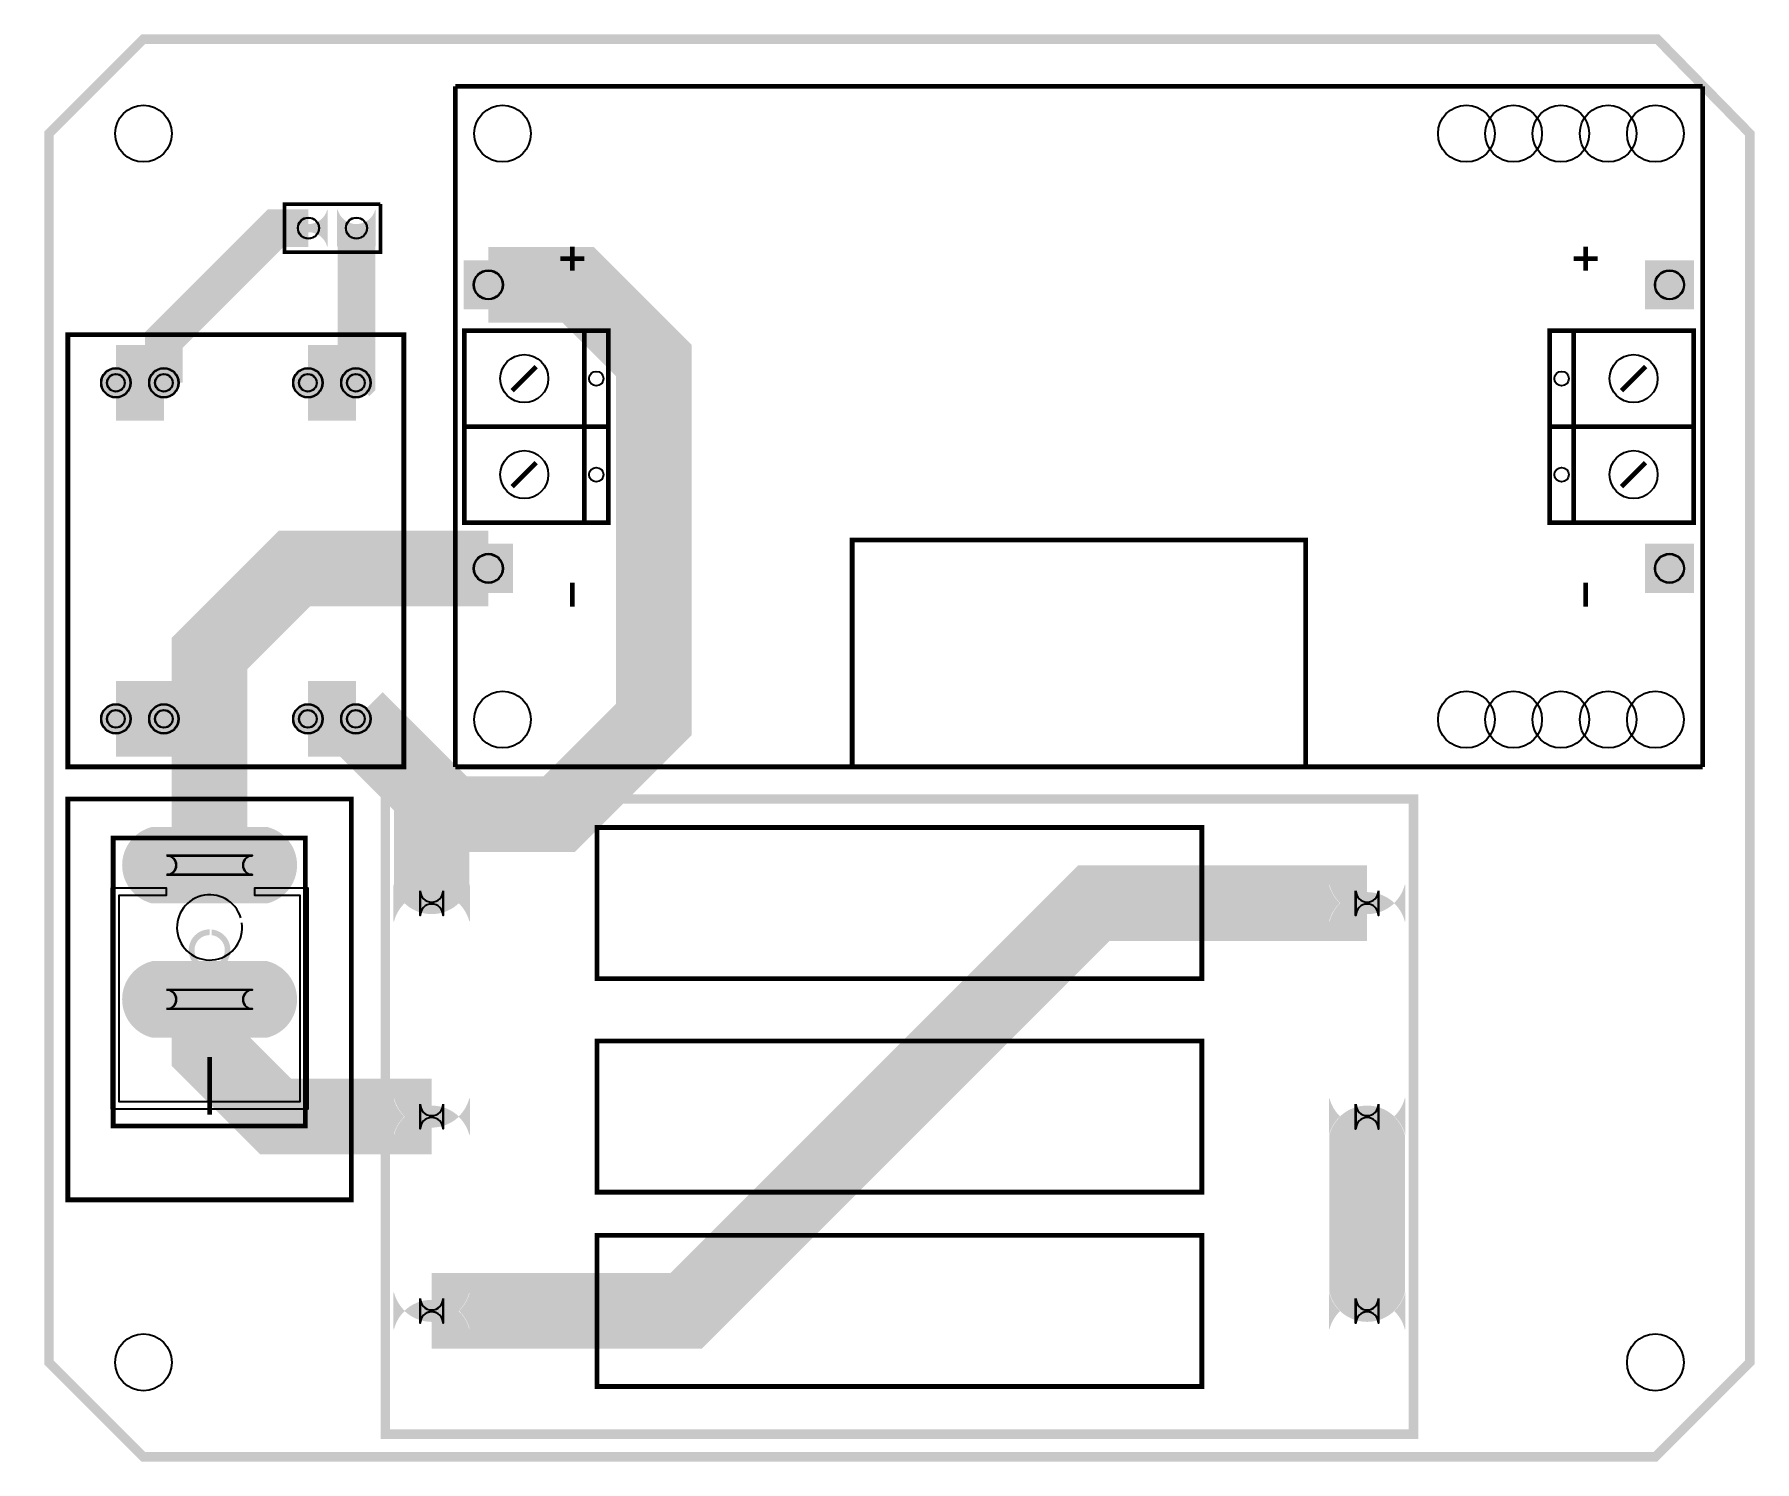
# Model space of a CAD drawing. Header units: millimetres. Extents: x -45.8 to 45.3, y -0.2 to 75.2.
import ezdxf

# ---------------------------------------------------------------- set-up
doc = ezdxf.new("R2010")
doc.units = ezdxf.units.MM
for name, color, linetype, true_color in [('BoardOutLine', 7, 'Continuous', 0xff00ff), ('BottomLayer', 7, 'Continuous', 0x0000ff), ('BottomSolderMaskLayer', 7, 'Continuous', 0xaa00ff), ('Document', 7, 'Continuous', 0xffffff), ('Multi-Layer', 7, 'Continuous', 0xc0c0c0), ('TopSilkLayer', 7, 'Continuous', 0xffcc00), ('TopSolderMaskLayer', 7, 'Continuous', 0x800080)]:
    doc.layers.add(name, color=color, linetype=linetype, true_color=true_color)

msp = doc.modelspace()

# ---------------------------------------------------------------- hatches: boundary and pattern name
at = {"layer": 'BottomSolderMaskLayer'}
for points in [[(-30.245, 66.013, -0.785398), (-32.295, 66.013), (-32.295, 63.987, -0.785398), (-30.245, 63.987)], [(-27.705, 66.013, -0.785398), (-29.755, 66.013), (-29.755, 63.987, -0.785398), (-27.705, 63.987)], [(-23.051, 63.3), (-20.45, 63.3), (-20.45, 60.699), (-23.051, 60.699)], [(39.45, 63.3), (42.051, 63.3), (42.051, 60.699), (39.45, 60.699)], [(-42.247, 56.82, 1), (-40.673, 56.82, 1)], [(-39.707, 56.82, 1), (-38.133, 56.82, 1)], [(-32.087, 56.82, 1), (-30.513, 56.82, 1)], [(-29.547, 56.82, 1), (-27.973, 56.82, 1)], [(-23.051, 48.3), (-20.45, 48.3), (-20.45, 45.699), (-23.051, 45.699)], [(39.45, 48.3), (42.051, 48.3), (42.051, 45.699), (39.45, 45.699)], [(-42.247, 39.04, 1), (-40.673, 39.04, 1)], [(-39.707, 39.04, 1), (-38.133, 39.04, 1)], [(-32.087, 39.04, 1), (-30.513, 39.04, 1)], [(-29.547, 39.04, 1), (-27.973, 39.04, 1)], [(-39.538, 29.275, -0.785398), (-39.538, 33.325), (-33.462, 33.325, -0.785398), (-33.462, 29.275)], [(-22.725, 30.302, -0.785398), (-26.775, 30.302), (-26.775, 28.285, -0.785398), (-22.725, 28.285)], [(26.775, 30.302, -0.785398), (22.725, 30.302), (22.725, 28.285, -0.785398), (26.775, 28.285)], [(-39.538, 22.175, -0.785398), (-39.538, 26.225), (-33.462, 26.225, -0.785398), (-33.462, 22.175)], [(-22.725, 19.008, -0.785398), (-26.775, 19.008), (-26.775, 16.992, -0.785398), (-22.725, 16.992)], [(26.775, 19.008, -0.785398), (22.725, 19.008), (22.725, 16.992, -0.785398), (26.775, 16.992)], [(-22.725, 8.732, -0.785398), (-26.775, 8.732), (-26.775, 6.715, -0.785398), (-22.725, 6.715)], [(26.775, 8.732, -0.785398), (22.725, 8.732), (22.725, 6.715, -0.785398), (26.775, 6.715)]]:
    msp.add_hatch(color=256, dxfattribs=at).paths.add_polyline_path(points)
at = {"layer": 'Document'}
for points in [[(-36.4, 27.6), (-36.359, 27.594), (-36.319, 27.586), (-36.279, 27.576), (-36.24, 27.564), (-36.201, 27.55), (-36.164, 27.534), (-36.127, 27.516), (-36.091, 27.496), (-36.056, 27.475), (-36.022, 27.451), (-35.99, 27.426), (-35.958, 27.4), (-35.929, 27.371), (-35.9, 27.341), (-35.874, 27.31), (-35.849, 27.278), (-35.825, 27.244), (-35.804, 27.209), (-35.784, 27.173), (-35.766, 27.136), (-35.75, 27.098), (-35.736, 27.06), (-35.724, 27.021), (-35.714, 26.981), (-35.706, 26.941), (-35.7, 26.9), (-35.7, 26.8), (-35.7, 26.8), (-35.701, 26.759), (-35.704, 26.719), (-35.709, 26.679), (-35.716, 26.639), (-35.726, 26.599), (-35.737, 26.56), (-35.75, 26.522), (-35.765, 26.484), (-35.782, 26.448), (-35.801, 26.412), (-35.821, 26.377), (-35.843, 26.343), (-35.867, 26.31), (-35.893, 26.279), (-35.92, 26.249), (-35.949, 26.22), (-35.979, 26.193), (-36.01, 26.167), (-36.043, 26.143), (-36.077, 26.121), (-36.112, 26.1), (-36.148, 26.082), (-36.185, 26.065), (-36.222, 26.05), (-36.261, 26.037), (-36.299, 26.025), (-36.339, 26.016), (-36.379, 26.009), (-36.419, 26.004), (-36.459, 26.001), (-36.5, 26), (-36.541, 26.001), (-36.581, 26.004), (-36.621, 26.009), (-36.661, 26.016), (-36.701, 26.025), (-36.739, 26.037), (-36.778, 26.05), (-36.815, 26.065), (-36.852, 26.082), (-36.888, 26.1), (-36.923, 26.121), (-36.957, 26.143), (-36.99, 26.167), (-37.021, 26.193), (-37.051, 26.22), (-37.08, 26.249), (-37.107, 26.279), (-37.133, 26.31), (-37.157, 26.343), (-37.179, 26.377), (-37.199, 26.412), (-37.218, 26.448), (-37.235, 26.484), (-37.25, 26.522), (-37.263, 26.56), (-37.274, 26.599), (-37.284, 26.639), (-37.291, 26.679), (-37.296, 26.719), (-37.299, 26.759), (-37.3, 26.8), (-37.3, 26.8), (-37.299, 26.84), (-37.296, 26.881), (-37.291, 26.921), (-37.284, 26.961), (-37.274, 27), (-37.263, 27.039), (-37.25, 27.078), (-37.235, 27.115), (-37.218, 27.152), (-37.199, 27.188), (-37.179, 27.223), (-37.157, 27.257), (-37.133, 27.29), (-37.107, 27.321), (-37.08, 27.351), (-37.051, 27.38), (-37.021, 27.407), (-36.99, 27.433), (-36.957, 27.457), (-36.923, 27.479), (-36.888, 27.499), (-36.852, 27.518), (-36.815, 27.535), (-36.778, 27.55), (-36.739, 27.563), (-36.701, 27.574), (-36.661, 27.584), (-36.621, 27.591), (-36.581, 27.596), (-36.541, 27.599), (-36.5, 27.6), (-36.5, 27.6), (-36.5, 27.9), (-36.6, 27.9), (-36.648, 27.895), (-36.695, 27.887), (-36.742, 27.878), (-36.789, 27.867), (-36.835, 27.853), (-36.88, 27.838), (-36.925, 27.82), (-36.969, 27.801), (-37.012, 27.78), (-37.054, 27.757), (-37.095, 27.732), (-37.135, 27.705), (-37.174, 27.677), (-37.211, 27.647), (-37.247, 27.615), (-37.282, 27.582), (-37.315, 27.547), (-37.347, 27.511), (-37.377, 27.474), (-37.405, 27.435), (-37.432, 27.395), (-37.457, 27.354), (-37.48, 27.312), (-37.501, 27.269), (-37.52, 27.225), (-37.538, 27.18), (-37.553, 27.135), (-37.567, 27.089), (-37.578, 27.042), (-37.587, 26.995), (-37.595, 26.948), (-37.6, 26.9), (-37.6, 26.8), (-37.599, 26.752), (-37.596, 26.704), (-37.591, 26.656), (-37.583, 26.609), (-37.574, 26.562), (-37.563, 26.515), (-37.549, 26.469), (-37.534, 26.424), (-37.516, 26.379), (-37.497, 26.335), (-37.476, 26.292), (-37.453, 26.25), (-37.428, 26.209), (-37.401, 26.169), (-37.373, 26.13), (-37.343, 26.093), (-37.311, 26.057), (-37.278, 26.022), (-37.243, 25.989), (-37.207, 25.957), (-37.17, 25.927), (-37.131, 25.899), (-37.091, 25.872), (-37.05, 25.847), (-37.008, 25.824), (-36.965, 25.803), (-36.921, 25.784), (-36.876, 25.766), (-36.831, 25.751), (-36.785, 25.737), (-36.738, 25.726), (-36.691, 25.717), (-36.644, 25.709), (-36.596, 25.704), (-36.548, 25.701), (-36.5, 25.7), (-36.452, 25.701), (-36.404, 25.704), (-36.356, 25.709), (-36.309, 25.717), (-36.262, 25.726), (-36.215, 25.737), (-36.169, 25.751), (-36.124, 25.766), (-36.079, 25.784), (-36.035, 25.803), (-35.992, 25.824), (-35.95, 25.847), (-35.909, 25.872), (-35.869, 25.899), (-35.83, 25.927), (-35.793, 25.957), (-35.757, 25.989), (-35.722, 26.022), (-35.689, 26.057), (-35.657, 26.093), (-35.627, 26.13), (-35.599, 26.169), (-35.572, 26.209), (-35.547, 26.25), (-35.524, 26.292), (-35.503, 26.335), (-35.484, 26.379), (-35.466, 26.424), (-35.451, 26.469), (-35.437, 26.515), (-35.426, 26.562), (-35.417, 26.609), (-35.409, 26.656), (-35.404, 26.704), (-35.401, 26.752), (-35.4, 26.8), (-35.4, 26.8), (-35.4, 26.9), (-35.405, 26.948), (-35.413, 26.995), (-35.422, 27.042), (-35.433, 27.089), (-35.447, 27.135), (-35.462, 27.18), (-35.48, 27.225), (-35.499, 27.269), (-35.52, 27.312), (-35.543, 27.354), (-35.568, 27.395), (-35.595, 27.435), (-35.623, 27.474), (-35.653, 27.511), (-35.685, 27.547), (-35.718, 27.582), (-35.753, 27.615), (-35.789, 27.647), (-35.826, 27.677), (-35.865, 27.705), (-35.905, 27.732), (-35.946, 27.757), (-35.988, 27.78), (-36.031, 27.801), (-36.075, 27.82), (-36.12, 27.838), (-36.165, 27.853), (-36.211, 27.867), (-36.258, 27.878), (-36.305, 27.887), (-36.352, 27.895), (-36.4, 27.9)], [(-36.3, 21.6), (-36.3, 19.4), (-36.7, 19.4), (-36.7, 21.6)]]:
    msp.add_hatch(color=256, dxfattribs=at).paths.add_polyline_path(points)
at = {"layer": 'Multi-Layer'}
for points in [[(-30.27, 66, -0.785398), (-32.27, 66), (-32.27, 64, -0.785398), (-30.27, 64)], [(-27.73, 66, -0.785398), (-29.73, 66), (-29.73, 64, -0.785398), (-27.73, 64)], [(-23, 63.249), (-20.5, 63.249), (-20.5, 60.75), (-23, 60.75)], [(39.5, 63.25), (42, 63.25), (42, 60.75), (39.5, 60.75)], [(-42.222, 56.82, 1), (-40.698, 56.82, 1)], [(-39.682, 56.82, 1), (-38.158, 56.82, 1)], [(-32.062, 56.82, 1), (-30.538, 56.82, 1)], [(-29.522, 56.82, 1), (-27.998, 56.82, 1)], [(-23, 48.25), (-20.5, 48.25), (-20.5, 45.75), (-23, 45.75)], [(39.5, 48.25), (42, 48.25), (42, 45.75), (39.5, 45.75)], [(-42.222, 39.04, 1), (-40.698, 39.04, 1)], [(-39.682, 39.04, 1), (-38.158, 39.04, 1)], [(-32.062, 39.04, 1), (-30.538, 39.04, 1)], [(-29.522, 39.04, 1), (-27.998, 39.04, 1)], [(-39.5, 29.3, -0.785398), (-39.5, 33.3), (-33.5, 33.3, -0.785398), (-33.5, 29.3)], [(-22.75, 30.294, -0.785398), (-26.75, 30.294), (-26.75, 28.294, -0.785398), (-22.75, 28.294)], [(26.75, 30.294, -0.785398), (22.75, 30.294), (22.75, 28.294, -0.785398), (26.75, 28.294)], [(-39.5, 22.2, -0.785398), (-39.5, 26.2), (-33.5, 26.2, -0.785398), (-33.5, 22.2)], [(-22.75, 19, -0.785398), (-26.75, 19), (-26.75, 17, -0.785398), (-22.75, 17)], [(26.75, 19, -0.785398), (22.75, 19), (22.75, 17, -0.785398), (26.75, 17)], [(-22.75, 8.723, -0.785398), (-26.75, 8.723), (-26.75, 6.723, -0.785398), (-22.75, 6.723)], [(26.75, 8.723, -0.785398), (22.75, 8.723), (22.75, 6.723, -0.785398), (26.75, 6.723)]]:
    msp.add_hatch(color=256, dxfattribs=at).paths.add_polyline_path(points)
at = {"layer": 'TopSolderMaskLayer'}
for points in [[(-30.245, 66.013, -0.785398), (-32.295, 66.013), (-32.295, 63.987, -0.785398), (-30.245, 63.987)], [(-27.705, 66.013, -0.785398), (-29.755, 66.013), (-29.755, 63.987, -0.785398), (-27.705, 63.987)], [(-23.051, 63.3), (-20.45, 63.3), (-20.45, 60.699), (-23.051, 60.699)], [(39.45, 63.3), (42.051, 63.3), (42.051, 60.699), (39.45, 60.699)], [(-42.247, 56.82, 1), (-40.673, 56.82, 1)], [(-39.707, 56.82, 1), (-38.133, 56.82, 1)], [(-32.087, 56.82, 1), (-30.513, 56.82, 1)], [(-29.547, 56.82, 1), (-27.973, 56.82, 1)], [(-23.051, 48.3), (-20.45, 48.3), (-20.45, 45.699), (-23.051, 45.699)], [(39.45, 48.3), (42.051, 48.3), (42.051, 45.699), (39.45, 45.699)], [(-42.247, 39.04, 1), (-40.673, 39.04, 1)], [(-39.707, 39.04, 1), (-38.133, 39.04, 1)], [(-32.087, 39.04, 1), (-30.513, 39.04, 1)], [(-29.547, 39.04, 1), (-27.973, 39.04, 1)], [(-39.538, 29.275, -0.785398), (-39.538, 33.325), (-33.462, 33.325, -0.785398), (-33.462, 29.275)], [(-22.725, 30.302, -0.785398), (-26.775, 30.302), (-26.775, 28.285, -0.785398), (-22.725, 28.285)], [(26.775, 30.302, -0.785398), (22.725, 30.302), (22.725, 28.285, -0.785398), (26.775, 28.285)], [(-39.538, 22.175, -0.785398), (-39.538, 26.225), (-33.462, 26.225, -0.785398), (-33.462, 22.175)], [(-22.725, 19.008, -0.785398), (-26.775, 19.008), (-26.775, 16.992, -0.785398), (-22.725, 16.992)], [(26.775, 19.008, -0.785398), (22.725, 19.008), (22.725, 16.992, -0.785398), (26.775, 16.992)], [(-22.725, 8.732, -0.785398), (-26.775, 8.732), (-26.775, 6.715, -0.785398), (-22.725, 6.715)], [(26.775, 8.732, -0.785398), (22.725, 8.732), (22.725, 6.715, -0.785398), (26.775, 6.715)]]:
    msp.add_hatch(color=256, dxfattribs=at).paths.add_polyline_path(points)

# ---------------------------------------------------------------- linework, layer by layer
at = {"layer": 'BoardOutLine', "const_width": 0.5}
msp.add_lwpolyline([(-40, 74.999), (40.104, 74.999), (45, 70), (45.001, 5.001), (40, 0), (-40, 0), (-45.001, 5.001), (-45.001, 70), (-40, 74.999)], close=True, dxfattribs=at)
at = {"layer": 'BottomLayer'}
for points, const_width in [([(-31.27, 65.001), (-33, 65.001), (-38.92, 59.081), (-38.92, 56.82)], 2), ([(-28.73, 65), (-28.73, 56.85), (-28.76, 56.82)], 2), ([(-24.75, 29.294), (-24.75, 34.001), (-18.001, 34.001), (-13, 38.999), (-13, 58.001), (-17, 61.999), (-21.75, 61.999)], 4), ([(-41.461, 56.82), (-40.173, 56.82), (-38.92, 56.82)], 4), ([(-31.3, 56.82), (-28.76, 56.82)], 4), ([(-21.75, 47), (-31.999, 47), (-36.5, 42.499), (-36.5, 39.04)], 4), ([(-41.46, 39.04), (-38.92, 39.04)], 4), ([(-36.5, 31.3), (-36.5, 39.04), (-38.92, 39.04)], 4), ([(-31.3, 39.04), (-28.76, 39.04)], 4), ([(-28.76, 39.04), (-24.75, 35.029), (-24.75, 29.294)], 4), ([(24.75, 29.294), (10.295, 29.294), (-11.278, 7.724), (-24.75, 7.724)], 4), ([(-36.5, 24.199), (-36.5, 21.501), (-33, 18.001), (-24.75, 18.001)], 4), ([(24.75, 7.723), (24.75, 18)], 4)]:
    msp.add_lwpolyline(points, dxfattribs=dict(at, const_width=const_width))
at = {"layer": 'BottomSolderMaskLayer'}
for points in [[(-38.778, 31.806), (-34.222, 31.806)], [(-38.778, 30.794), (-34.222, 30.794)], [(-25.358, 29.949), (-25.358, 28.638)], [(-24.142, 29.949), (-24.142, 28.638)], [(24.142, 29.949), (24.142, 28.638)], [(25.358, 29.949), (25.358, 28.638)], [(-38.778, 24.706), (-34.222, 24.706)], [(-38.778, 23.694), (-34.222, 23.694)], [(-25.358, 18.655), (-25.358, 17.345)], [(-24.142, 18.655), (-24.142, 17.345)], [(24.142, 18.655), (24.142, 17.344)], [(25.358, 18.655), (25.358, 17.344)], [(-25.358, 8.379), (-25.358, 7.068)], [(-24.142, 8.379), (-24.142, 7.068)], [(24.142, 8.379), (24.142, 7.068)], [(25.358, 8.379), (25.358, 7.068)]]:
    msp.add_lwpolyline(points, close=True, dxfattribs=at)
for centre, radius in [((-31.27, 65), 0.564), ((-28.73, 65), 0.564), ((-21.75, 62), 0.78), ((40.75, 62), 0.78), ((-41.46, 56.82), 0.787), ((-38.92, 56.82), 0.787), ((-31.3, 56.82), 0.787), ((-28.76, 56.82), 0.787), ((-41.46, 56.82), 0.472), ((-38.92, 56.82), 0.472), ((-31.3, 56.82), 0.472), ((-28.76, 56.82), 0.472), ((-21.75, 47), 0.78), ((40.75, 47), 0.78), ((-41.46, 39.04), 0.787), ((-41.46, 39.04), 0.472), ((-38.92, 39.04), 0.787), ((-38.92, 39.04), 0.472), ((-31.3, 39.04), 0.787), ((-31.3, 39.04), 0.472), ((-28.76, 39.04), 0.787), ((-28.76, 39.04), 0.472)]:
    msp.add_circle(centre, radius, dxfattribs=at)
for centre, radius, start, end in [((-38.778, 31.3), 0.506, 270, 90), ((-34.222, 31.3), 0.506, 90, 270), ((-24.75, 29.949), 0.608, 180, 0), ((-24.75, 28.638), 0.608, 0, 180), ((24.75, 29.949), 0.608, 180, 0), ((24.75, 28.638), 0.608, 0, 180), ((-38.778, 24.2), 0.506, 270, 90), ((-34.222, 24.2), 0.506, 90, 270), ((-24.75, 18.655), 0.608, 180, 0), ((24.75, 18.655), 0.608, 180, 0), ((-24.75, 17.345), 0.608, 0, 180), ((24.75, 17.344), 0.608, 0, 180), ((-24.75, 8.379), 0.608, 180, 0), ((24.75, 8.379), 0.608, 180, 0), ((-24.75, 7.068), 0.608, 0, 180), ((24.75, 7.068), 0.608, 0, 180)]:
    msp.add_arc(centre, radius, start, end, dxfattribs=at)
at = {"layer": 'Document'}
msp.add_lwpolyline([(-41.7, 30.1), (-38.8, 30.1), (-38.8, 29.7), (-41.3, 29.7), (-41.3, 18.8), (-31.7, 18.8), (-31.7, 29.7), (-34.1, 29.7), (-34.1, 30.1), (-31.3, 30.1), (-31.3, 18.4), (-41.7, 18.4), (-41.7, 30.1)], close=True, dxfattribs=at)
at = {"layer": 'Multi-Layer'}
for points in [[(-38.75, 31.8), (-34.25, 31.8)], [(-38.75, 30.8), (-34.25, 30.8)], [(-25.35, 29.944), (-25.35, 28.644)], [(-24.15, 29.944), (-24.15, 28.644)], [(24.15, 29.944), (24.15, 28.644)], [(25.35, 29.944), (25.35, 28.644)], [(-38.75, 24.7), (-34.25, 24.7)], [(-38.75, 23.7), (-34.25, 23.7)], [(-25.35, 18.65), (-25.35, 17.35)], [(-24.15, 18.65), (-24.15, 17.35)], [(24.15, 18.65), (24.15, 17.35)], [(25.35, 18.65), (25.35, 17.35)], [(-25.35, 8.373), (-25.35, 7.073)], [(-24.15, 8.373), (-24.15, 7.073)], [(24.15, 8.373), (24.15, 7.073)], [(25.35, 8.373), (25.35, 7.073)]]:
    msp.add_lwpolyline(points, close=True, dxfattribs=at)
for centre, radius in [((-40, 70), 1.5), ((-21, 70), 1.5), ((30, 70), 1.5), ((32.5, 70), 1.5), ((35, 70), 1.5), ((37.5, 70), 1.5), ((40, 70), 1.5), ((-31.27, 65), 0.55), ((-28.73, 65), 0.55), ((-21.75, 62), 0.749), ((40.75, 62), 0.749), ((-41.46, 56.82), 0.762), ((-38.92, 56.82), 0.762), ((-31.3, 56.82), 0.762), ((-28.76, 56.82), 0.762), ((-41.46, 56.82), 0.457), ((-38.92, 56.82), 0.457), ((-31.3, 56.82), 0.457), ((-28.76, 56.82), 0.457), ((-21.75, 47), 0.749), ((40.75, 47), 0.749), ((-21, 39), 1.5), ((30, 39), 1.5), ((32.5, 39), 1.5), ((35, 39), 1.5), ((37.5, 39), 1.5), ((40, 39), 1.5), ((-41.46, 39.04), 0.762), ((-41.46, 39.04), 0.457), ((-38.92, 39.04), 0.762), ((-38.92, 39.04), 0.457), ((-31.3, 39.04), 0.762), ((-31.3, 39.04), 0.457), ((-28.76, 39.04), 0.762), ((-28.76, 39.04), 0.457), ((-40, 5), 1.5), ((40, 5), 1.5)]:
    msp.add_circle(centre, radius, dxfattribs=at)
for centre, radius, start, end in [((-38.75, 31.3), 0.5, 270, 90), ((-34.25, 31.3), 0.5, 90, 270), ((-24.75, 29.944), 0.6, 180, 0), ((-24.75, 28.644), 0.6, 0, 180), ((24.75, 29.944), 0.6, 180, 0), ((24.75, 28.644), 0.6, 0, 180), ((-38.75, 24.2), 0.5, 270, 90), ((-34.25, 24.2), 0.5, 90, 270), ((-24.75, 18.65), 0.6, 180, 0), ((24.75, 18.65), 0.6, 180, 0), ((-24.75, 17.35), 0.6, 0, 180), ((24.75, 17.35), 0.6, 0, 180), ((-24.75, 8.373), 0.6, 180, 0), ((24.75, 8.373), 0.6, 180, 0), ((-24.75, 7.073), 0.6, 0, 180), ((24.75, 7.073), 0.6, 0, 180)]:
    msp.add_arc(centre, radius, start, end, dxfattribs=at)
at = {"layer": 'TopSilkLayer'}
for points, const_width in [([(-23.5, 72.5), (9.5, 72.5)], 0.254), ([(-23.5, 72.5), (-23.5, 36.5)], 0.254), ([(9.5, 72.5), (42.5, 72.5)], 0.254), ([(42.5, 72.5), (42.5, 36.5)], 0.254), ([(-27.46, 66.27), (-27.46, 63.73), (-32.54, 63.73), (-32.54, 66.27), (-30.635, 66.27)], 0.203), ([(-27.46, 66.27), (-30.635, 66.27)], 0.203), ([(-17.31, 64.025), (-17.31, 62.755)], 0.254), ([(36.31, 64.025), (36.31, 62.755)], 0.254), ([(-17.945, 63.39), (-16.675, 63.39)], 0.254), ([(35.675, 63.39), (36.945, 63.39)], 0.254), ([(-16.675, 59.58), (-16.675, 49.42)], 0.254), ([(35.675, 49.42), (35.675, 59.58)], 0.254), ([(-19.215, 57.675), (-20.485, 56.405)], 0.254), ([(38.215, 56.405), (39.485, 57.675)], 0.254), ([(-15.405, 54.5), (-23.025, 54.5)], 0.254), ([(34.405, 54.5), (42.025, 54.5)], 0.254), ([(-19.215, 52.595), (-20.485, 51.325)], 0.254), ([(38.215, 51.325), (39.485, 52.595)], 0.254), ([(-2.5, 36.5), (-2.5, 48.5), (21.5, 48.5), (21.5, 36.5)], 0.254), ([(-17.31, 44.975), (-17.31, 46.245)], 0.254), ([(36.31, 44.975), (36.31, 46.245)], 0.254), ([(9.5, 36.5), (-23.5, 36.5)], 0.254), ([(9.5, 36.5), (42.5, 36.5)], 0.254), ([(-36.5, 18.104), (-36.5, 21.152)], 0.254)]:
    msp.add_lwpolyline(points, dxfattribs=dict(at, const_width=const_width))
for points, const_width in [([(-44, 59.36), (-26.22, 59.36), (-26.22, 36.5), (-44, 36.5), (-44, 59.36)], 0.254), ([(-23.025, 59.58), (-16.675, 59.58), (-15.405, 59.58), (-15.405, 54.5), (-15.405, 49.42), (-16.675, 49.42), (-23.025, 49.42), (-23.025, 54.5), (-23.025, 59.58)], 0.254), ([(42.025, 49.42), (35.675, 49.42), (34.405, 49.42), (34.405, 54.5), (34.405, 59.58), (35.675, 59.58), (42.025, 59.58), (42.025, 54.5), (42.025, 49.42)], 0.254), ([(-44, 13.6), (-29, 13.6), (-29, 34.8), (-44, 34.8), (-44, 13.6)], 0.254), ([(27.2, 1.2), (-27.2, 1.2), (-27.2, 34.8), (27.2, 34.8), (27.2, 1.2)], 0.5), ([(-41.6, 17.5), (-41.6, 32.74), (-31.44, 32.74), (-31.44, 17.5), (-41.6, 17.5)], 0.254), ([(-16, 33.294), (16, 33.294), (16, 25.294), (-16, 25.294), (-16, 33.294)], 0.254), ([(-16, 22), (16, 22), (16, 14), (-16, 14), (-16, 22)], 0.254), ([(-16, 11.723), (16, 11.723), (16, 3.723), (-16, 3.723), (-16, 11.723)], 0.254)]:
    msp.add_lwpolyline(points, close=True, dxfattribs=dict(at, const_width=const_width))
for centre, radius in [((-19.85, 57.04), 1.27), ((38.85, 57.04), 1.27), ((-16.04, 57.04), 0.381), ((35.04, 57.04), 0.381), ((-19.85, 51.96), 1.27), ((38.85, 51.96), 1.27), ((-16.04, 51.96), 0.381), ((35.04, 51.96), 0.381)]:
    msp.add_circle(centre, radius, dxfattribs=at)
msp.add_arc((-36.5, 28.01), 1.727, 17.10382, 8.13137, dxfattribs=at)
at = {"layer": 'TopSolderMaskLayer'}
for points in [[(-38.778, 31.806), (-34.222, 31.806)], [(-38.778, 30.794), (-34.222, 30.794)], [(-25.358, 29.949), (-25.358, 28.638)], [(-24.142, 29.949), (-24.142, 28.638)], [(24.142, 29.949), (24.142, 28.638)], [(25.358, 29.949), (25.358, 28.638)], [(-38.778, 24.706), (-34.222, 24.706)], [(-38.778, 23.694), (-34.222, 23.694)], [(-25.358, 18.655), (-25.358, 17.345)], [(-24.142, 18.655), (-24.142, 17.345)], [(24.142, 18.655), (24.142, 17.344)], [(25.358, 18.655), (25.358, 17.344)], [(-25.358, 8.379), (-25.358, 7.068)], [(-24.142, 8.379), (-24.142, 7.068)], [(24.142, 8.379), (24.142, 7.068)], [(25.358, 8.379), (25.358, 7.068)]]:
    msp.add_lwpolyline(points, close=True, dxfattribs=at)
for centre, radius in [((-31.27, 65), 0.564), ((-28.73, 65), 0.564), ((-21.75, 62), 0.78), ((40.75, 62), 0.78), ((-41.46, 56.82), 0.787), ((-38.92, 56.82), 0.787), ((-31.3, 56.82), 0.787), ((-28.76, 56.82), 0.787), ((-41.46, 56.82), 0.472), ((-38.92, 56.82), 0.472), ((-31.3, 56.82), 0.472), ((-28.76, 56.82), 0.472), ((-21.75, 47), 0.78), ((40.75, 47), 0.78), ((-41.46, 39.04), 0.787), ((-41.46, 39.04), 0.472), ((-38.92, 39.04), 0.787), ((-38.92, 39.04), 0.472), ((-31.3, 39.04), 0.787), ((-31.3, 39.04), 0.472), ((-28.76, 39.04), 0.787), ((-28.76, 39.04), 0.472)]:
    msp.add_circle(centre, radius, dxfattribs=at)
for centre, radius, start, end in [((-38.778, 31.3), 0.506, 270, 90), ((-34.222, 31.3), 0.506, 90, 270), ((-24.75, 29.949), 0.608, 180, 0), ((-24.75, 28.638), 0.608, 0, 180), ((24.75, 29.949), 0.608, 180, 0), ((24.75, 28.638), 0.608, 0, 180), ((-38.778, 24.2), 0.506, 270, 90), ((-34.222, 24.2), 0.506, 90, 270), ((-24.75, 18.655), 0.608, 180, 0), ((24.75, 18.655), 0.608, 180, 0), ((-24.75, 17.345), 0.608, 0, 180), ((24.75, 17.344), 0.608, 0, 180), ((-24.75, 8.379), 0.608, 180, 0), ((24.75, 8.379), 0.608, 180, 0), ((-24.75, 7.068), 0.608, 0, 180), ((24.75, 7.068), 0.608, 0, 180)]:
    msp.add_arc(centre, radius, start, end, dxfattribs=at)

doc.saveas('drawing.dxf')
